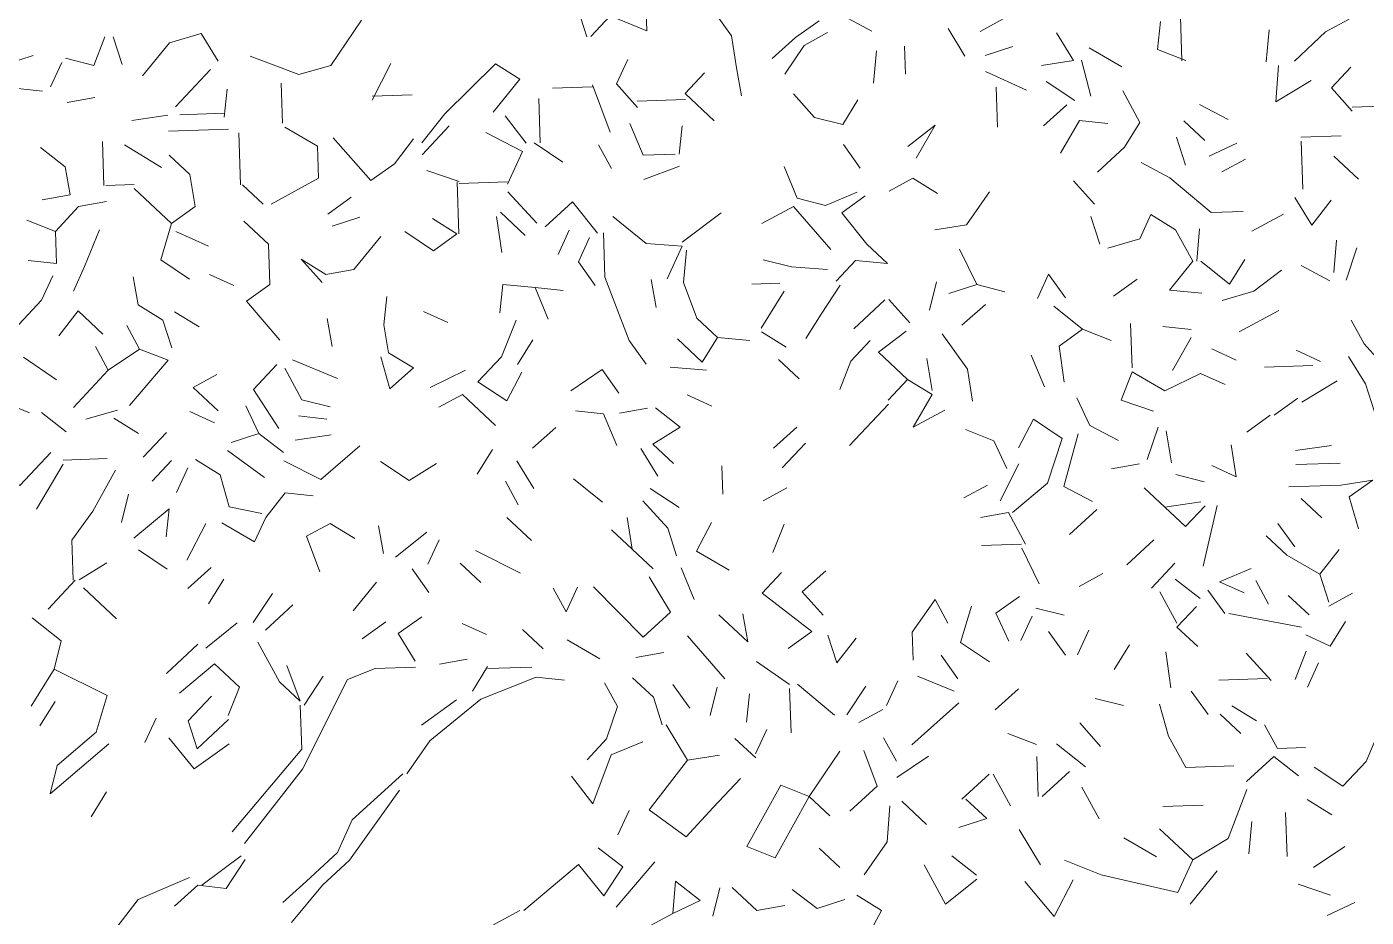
# Model space of a CAD drawing. Header units: metres. Extents: x -2628 to 2344, y 1 to 5026.
# Drawn here: x -140 to 1462, y 2826 to 3891 of the extents above; entities that cross this region are included whole.
import ezdxf

# ---------------------------------------------------------------- set-up
doc = ezdxf.new("R2010")
doc.units = ezdxf.units.M
doc.layers.add('G-IMPT', color=8, linetype='Continuous', lineweight=13)

# ---------------------------------------------------------------- blocks, each defined once
blk = doc.blocks.new('91 boom02_2D - boom2_dwg_91BM04-5054193-00_0 Basismaterialen')
at = {"layer": 'G-IMPT'}
for p, q in [((69.9, 4004.6), (58.7, 4039.2)), ((1315.7, 4001.7), (1274.9, 4025.3)), ((-19.2, 3976.6), (-5.2, 4007.1)), ((381.5, 3960.1), (405, 4005.9)), ((1276.9, 3965.3), (1265.4, 4010)), ((771.5, 3968.3), (795.6, 3994.1)), ((-64.2, 3975.1), (-29.1, 3971.2)), ((1160.7, 3926.4), (1159, 3976.4)), ((36.2, 3963.5), (1.5, 3957.3)), ((591, 3907.2), (589.1, 3962.1)), ((82.2, 3935), (127, 3941.5)), ((573.5, 3906.6), (547.3, 3940.7)), ((1448, 3936.1), (1412.3, 3954.9)), ((127.7, 3921.5), (202.7, 3924)), ((443.9, 3892.2), (477.7, 3928.3)), ((764, 3893), (767.9, 3928.1)), ((1418.8, 3910.1), (1393, 3934.3)), ((1394.9, 3879.3), (1383.7, 3913.9)), ((1424.5, 3890.3), (1459, 3906.4)), ((968.8, 3904.9), (989.7, 3875.6)), ((49.9, 3853.9), (84.9, 3855.1)), ((326.3, 3818.2), (355.6, 3839.2)), ((586.9, 3806.9), (550.5, 3845.8)), ((331.8, 3803.3), (366.4, 3814.5)), ((572.3, 3791.4), (541.4, 3820.5)), ((767.8, 3783.1), (816.5, 3819.7)), ((177.6, 3778.1), (137, 3796.7)), ((1408.9, 3759.7), (1412.5, 3799.9)), ((866.4, 3676.3), (894.9, 3722.3)), ((1075.8, 3698.4), (1084.6, 3733.7)), ((981.5, 3675.2), (1020.3, 3711.5)), ((166, 3677.7), (135.3, 3696.7)), ((331.9, 3653.2), (325.7, 3688.1)), ((476, 3683.2), (445.4, 3697.1)), ((1461.9, 3671.4), (1511, 3698.1)), ((542.5, 3640.4), (560.9, 3686)), ((1563.2, 3634.8), (1532.7, 3648.8)), ((453.7, 3602.3), (498, 3623.8)), ((964.1, 3599.6), (977.9, 3635.1)), ((804.7, 3579.2), (774.2, 3593.1)), ((185, 3558.2), (154.5, 3572.2)), ((724.7, 3576.5), (689.9, 3570.3)), ((90.4, 3545.1), (59.7, 3564)), ((324.9, 3563), (289.8, 3566.8)), ((96.4, 3515.3), (125.4, 3546.2)), ((731.2, 3531.6), (765.5, 3552.8)), ((881.5, 3526.7), (910.6, 3552.7)), ((-36.5, 3450.7), (-3.3, 3506.8)), ((-3.5, 3511.9), (51.4, 3513.7)), ((583, 3476.6), (561.8, 3511)), ((1532.5, 3506.2), (1587.5, 3508.1)), ((69.1, 3434.3), (77.9, 3469.6)), ((1250.3, 3419.1), (1284.3, 3450.3)), ((395.6, 3395.3), (389.5, 3430.1)), ((1531, 3403.6), (1510, 3432.9)), ((566.5, 3371), (510.5, 3399.2)), ((1212.4, 3357.8), (1190.9, 3402.1)), ((16.5, 3362.5), (50.8, 3383.7)), ((152, 3352), (181.1, 3378)), ((452.3, 3347.1), (431.3, 3376.5)), ((782.8, 3338.3), (766.4, 3377.7)), ((1352.6, 3352.5), (1381.6, 3383.6)), ((196.6, 3363.6), (177.6, 3332.8)), ((358, 3324), (386.8, 3359.9)), ((1413.1, 3339.6), (1382.2, 3363.6)), ((63.2, 3314), (21.9, 3352.6)), ((943.5, 3318.7), (917.5, 3347.9)), ((1384.1, 3308.6), (1362.8, 3347.9)), ((248.8, 3300.2), (282.8, 3331.4)), ((1243.7, 3318.8), (1208.4, 3327.6)), ((1189.8, 3287), (1203.7, 3317.5)), ((594.8, 3276.9), (568.9, 3301)), ((665.2, 3264.3), (624.4, 3287.9)), ((821.1, 3239.5), (774.3, 3293)), ((1245.4, 3268.9), (1224.4, 3298.2)), ((1260.4, 3269.4), (1274.3, 3299.9)), ((1376.8, 3228.3), (1370.3, 3273.1)), ((1501.6, 3237.5), (1470.4, 3271.5)), ((1531.6, 3238.5), (1545.4, 3274)), ((1111.3, 3239.4), (1090.3, 3268.7)), ((297, 3206.8), (320.7, 3242.7)), ((580.5, 3253.9), (525.5, 3252.1)), ((1157.6, 3200.9), (1186.8, 3226.9)), ((1423, 3194.8), (1402, 3224.1)), ((-32.4, 3180.7), (-13.4, 3211.3)), ((1054, 3157.3), (1112.3, 3209.3)), ((1483.3, 3186.9), (1452.6, 3205.9)), ((98.4, 3160.1), (112.4, 3190.6)), ((859.3, 3145.8), (873.3, 3176.2)), ((1209.1, 3157.6), (1173.7, 3171.4)), ((859.5, 3140.8), (833.6, 3164.9)), ((1034.7, 3136.7), (1018.8, 3166.1)), ((1211.3, 3092.7), (1209.6, 3142.6)), ((1116.3, 3089.4), (1150.4, 3120.6)), ((31.5, 3067.7), (50.4, 3098.5)), ((1521.5, 3018), (1519.6, 3073)), ((1473.9, 3021.4), (1477.5, 3061.6)), ((1318.1, 3041.2), (1358.9, 3017.5)), ((169.4, 2982.4), (218.2, 3019)), ((685.6, 2954.8), (733.8, 3011.4)), ((1134.6, 2995), (1103.7, 3019)), ((1134.8, 2990), (1095.8, 2958.7)), ((1231.4, 2943.2), (1254.8, 2989)), ((1289.7, 2995.2), (1385.4, 2973.4)), ((1400.9, 2958.9), (1434.5, 3000.1)), ((860.9, 2950.7), (829.9, 2979.7)), ((935.9, 2953.3), (970.5, 2964.4))]:
    blk.add_line(p, q, dxfattribs=at)
at = {"layer": 'G-IMPT', "flags": 128}
for points in [[(1139.1, 4045.7), (1168.6, 4061.7), (1141.6, 4120.8)], [(723.9, 4046.7), (722.7, 4081.7), (723.9, 4046.7), (678.2, 4065.2), (654, 4039.3), (678.2, 4065.2), (723.9, 4046.7), (722.7, 4081.7), (692.1, 4095.7)], [(841.6, 3965.7), (835.5, 4000.4), (841.6, 3965.7), (835.5, 4000.4), (841.6, 3965.7), (835.5, 4000.4), (841.6, 3965.7), (835.5, 4000.4), (829.1, 4040.3), (808.1, 4069.6), (762.1, 4098)], [(368.2, 4059.7), (330.1, 4003.4), (290.4, 3992.1), (229.6, 4015), (290.4, 3992.1)], [(880.1, 4012), (909.2, 4038), (938.5, 4058.9), (909.2, 4038)], [(1004, 4046.2), (968.4, 4065), (1004, 4046.2), (968.4, 4065)], [(1395.4, 4009.4), (1360, 4023.2), (1363.8, 4058.3)], [(1530.5, 4008.9), (1569.4, 4045.2), (1598.8, 4061.2), (1569.4, 4045.2)], [(48.7, 4038.9), (34.9, 4003.4), (-0.4, 4012.3), (34.9, 4003.4)], [(1234.2, 4043.9), (1255.4, 4009.6), (1215.6, 4003.3), (1255.4, 4009.6), (1234.2, 4043.9), (1255.4, 4009.6)], [(-61.2, 4035.2), (-75.2, 4004.7), (-40.6, 4015.9), (-75.2, 4004.7), (-40.6, 4015.9)], [(443.4, 3907.2), (472.2, 3943.1), (535.1, 4005.3), (565.7, 3986.3), (532.2, 3945.1)], [(472.2, 3943.1), (535.1, 4005.3), (565.7, 3986.3)], [(712.1, 3951.2), (686.1, 3980.4), (700, 4010.9)], [(1196.6, 3972.7), (1145.8, 3996), (1196.6, 3972.7), (1145.8, 3996), (1196.6, 3972.7), (1145.8, 3996)], [(1507.3, 3958.1), (1510.7, 4003.3), (1507.3, 3958.1), (1551.4, 3984.6)], [(1602.7, 3946.3), (1576.7, 3975.4), (1602.7, 3946.3), (1576.7, 3975.4), (1602.7, 3946.3), (1576.7, 3975.4), (1600.8, 4001.3)], [(606.2, 3975.2), (656.1, 3976.9), (606.2, 3975.2), (656.1, 3976.9)], [(1257.1, 3959.7), (1221.2, 3983.5), (1257.1, 3959.7), (1221.2, 3983.5), (1257.1, 3959.7), (1221.2, 3983.5)], [(711.8, 3958.7), (771.8, 3960.8), (711.8, 3958.7), (771.8, 3960.8)], [(986.8, 3960.5), (967.9, 3929.9), (932.6, 3938.7), (906.6, 3967.9), (932.6, 3938.7), (906.6, 3967.9)], [(1285.1, 3870.6), (1319, 3901.7), (1285.1, 3870.6), (1319, 3901.7), (1338, 3932.4), (1316.7, 3971.6), (1338, 3932.4)], [(272.6, 3926.4), (313.5, 3902.8), (314.8, 3862.8), (313.5, 3902.8), (272.6, 3926.4), (313.5, 3902.8), (314.8, 3862.8), (255.8, 3830.8)], [(719.1, 3891.5), (759, 3892.8), (719.1, 3891.5), (702.7, 3931)], [(1083, 3928.8), (1059.4, 3887.9), (1083, 3928.8), (1048.9, 3902.6)], [(1262.9, 3934.8), (1298, 3931), (1262.9, 3934.8), (1239.3, 3894), (1262.9, 3934.8), (1298, 3931)], [(379.9, 3860), (409.2, 3881), (433.2, 3911.8), (409.2, 3881), (379.9, 3860), (333.1, 3913.4)], [(523, 3919.8), (568.8, 3896.4), (550.1, 3855.7), (568.8, 3896.4), (523, 3919.8), (568.8, 3896.4), (523, 3919.8), (568.8, 3896.4), (523, 3919.8), (568.8, 3896.4)], [(619.3, 3883.1), (583.5, 3906.9), (619.3, 3883.1), (583.5, 3906.9)], [(1538.9, 3909.1), (1540.9, 3849.2), (1538.9, 3909.1), (1540.9, 3849.2)], [(-31.7, 3901.1), (-0.8, 3877.2), (5.3, 3842.4), (-29.5, 3836.2)], [(119.2, 3876.2), (73.2, 3904.7), (119.2, 3876.2), (73.2, 3904.7)], [(85.1, 3850.1), (131.6, 3806.6), (160.9, 3827.6), (154.6, 3867.4), (128.7, 3891.5)], [(1610.6, 3861.6), (1579.6, 3890.5), (1610.6, 3861.6), (1579.6, 3890.5)], [(946.3, 3829.1), (911, 3837.9), (894.7, 3877.4), (911, 3837.9), (946.3, 3829.1), (985.7, 3845.4), (946.3, 3829.1), (911, 3837.9), (946.3, 3829.1), (985.7, 3845.4)], [(1339.7, 3882.4), (1375.4, 3863.6), (1426.9, 3820.3), (1466.9, 3821.6), (1426.9, 3820.3), (1466.9, 3821.6)], [(1025.8, 3846.8), (1055.2, 3862.8), (1085.9, 3843.8), (1055.2, 3862.8)], [(1255.4, 3859.5), (1281.5, 3830.4), (1255.4, 3859.5), (1281.5, 3830.4)], [(245.9, 3830.5), (220, 3854.6), (245.9, 3830.5), (220, 3854.6)], [(959.5, 3734.5), (983.6, 3760.3), (1023.8, 3756.7), (998, 3780.8), (966.6, 3819.8), (996, 3840.8), (966.6, 3819.8)], [(1576.4, 3835.4), (1552.5, 3804.6), (1531.3, 3838.9)], [(-47, 3760.5), (-11.8, 3756.7), (-13.1, 3796.7), (15.8, 3827.7), (50.6, 3833.9), (15.8, 3827.7), (50.6, 3833.9)], [(662.3, 3794.4), (631, 3833.5), (597, 3802.3), (631, 3833.5), (597, 3802.3)], [(953.2, 3774.3), (906.3, 3827.8), (867.1, 3806.4), (906.3, 3827.8)], [(252.6, 3780.6), (221.6, 3809.6), (252.6, 3780.6), (254.2, 3730.7), (224.9, 3709.7), (266.6, 3661.1), (224.9, 3709.7), (266.6, 3661.1), (224.9, 3709.7), (254.2, 3730.7), (224.9, 3709.7), (254.2, 3730.7)], [(457.9, 3772.6), (422.1, 3796.4), (457.9, 3772.6), (487.2, 3793.6), (456.6, 3812.6), (487.2, 3793.6), (456.6, 3812.6), (487.2, 3793.6)], [(543, 3770.5), (536.5, 3815.3), (543, 3770.5), (536.5, 3815.3), (543, 3770.5), (536.5, 3815.3)], [(1298.3, 3776), (1337.9, 3787.3), (1351.9, 3817.7), (1382.6, 3798.8), (1351.9, 3817.7), (1382.6, 3798.8), (1403.9, 3759.5), (1375.1, 3723.5), (1415.2, 3719.9), (1375.1, 3723.5), (1403.9, 3759.5), (1382.6, 3798.8)], [(9.4, 3722.4), (23.3, 3752.9), (41.8, 3798.6), (23.3, 3752.9)], [(319.2, 3732.9), (293.2, 3762), (323.8, 3743), (293.2, 3762), (323.8, 3743), (358.7, 3749.2), (392.3, 3790.4), (358.7, 3749.2), (392.3, 3790.4)], [(659.5, 3729.4), (638.5, 3758.7), (659.5, 3729.4), (638.5, 3758.7), (659.5, 3729.4), (638.5, 3758.7), (652.5, 3789.1)], [(669.8, 3794.7), (671.6, 3739.8), (701.8, 3660.7), (722.9, 3631.4), (701.8, 3660.7), (671.6, 3739.8)], [(773.1, 3773.2), (769.4, 3733.1), (785.9, 3688.6), (811.8, 3664.4), (792.8, 3633.8), (811.8, 3664.4), (792.8, 3633.8), (811.8, 3664.4), (785.9, 3688.6), (811.8, 3664.4), (851.9, 3660.8), (811.8, 3664.4), (792.8, 3633.8), (761.8, 3662.8), (792.8, 3633.8), (761.8, 3662.8), (792.8, 3633.8), (761.8, 3662.8)], [(1134.8, 3730.4), (1113.2, 3774.7), (1134.8, 3730.4), (1100.1, 3719.2), (1134.8, 3730.4), (1170, 3721.6), (1134.8, 3730.4), (1100.1, 3719.2), (1134.8, 3730.4), (1113.2, 3774.7), (1134.8, 3730.4), (1113.2, 3774.7)], [(1413.9, 3759.8), (1449.9, 3731), (1468.9, 3761.7), (1449.9, 3731), (1468.9, 3761.7)], [(-64.1, 3674.9), (-30.3, 3711.1), (-64.1, 3674.9), (-30.3, 3711.1), (-16.3, 3741.5)], [(120.7, 3686.1), (90, 3705.1), (120.7, 3686.1), (90, 3705.1), (120.7, 3686.1), (90, 3705.1), (83.8, 3739.9), (90, 3705.1), (120.7, 3686.1), (131.8, 3651.5)], [(1210.4, 3713), (1224.3, 3743.4), (1245.3, 3714.1), (1224.3, 3743.4)], [(540.6, 3695.3), (544.4, 3730.5), (584.6, 3726.8), (544.4, 3730.5), (584.6, 3726.8)], [(600.9, 3687.4), (584.6, 3726.8), (619.7, 3723)], [(921.9, 3663.2), (940.8, 3693.8), (964.6, 3729.7)], [(1051.3, 3682.6), (1025.3, 3711.7), (1051.3, 3682.6), (1025.3, 3711.7), (1051.3, 3682.6), (1025.3, 3711.7)], [(-8.7, 3666.8), (15.2, 3697.6), (-8.7, 3666.8), (15.2, 3697.6), (46.2, 3668.7)], [(1302.2, 3661), (1266.7, 3674.8), (1302.2, 3661), (1266.7, 3674.8), (1230.7, 3703.6), (1266.7, 3674.8), (1230.7, 3703.6), (1266.7, 3674.8), (1230.7, 3703.6), (1266.7, 3674.8), (1230.7, 3703.6), (1266.7, 3674.8), (1237.4, 3653.8), (1243.9, 3609), (1237.4, 3653.8)], [(52.7, 3623.8), (36.7, 3653.3), (52.7, 3623.8), (9.3, 3577.3), (52.7, 3623.8), (91.8, 3650.2), (75.9, 3679.6)], [(1055.7, 3552.7), (1095, 3574), (1055.7, 3552.7), (1079.3, 3593.4), (1048.7, 3612.4), (1012.5, 3646.2), (1048.7, 3612.4), (1012.5, 3646.2), (1046.7, 3672.4)], [(1601.5, 3686.1), (1617.5, 3656.7), (1643.5, 3627.5), (1617.5, 3656.7), (1601.5, 3686.1), (1617.5, 3656.7)], [(1129.6, 3585.1), (1123.3, 3624.9), (1091.8, 3668.9), (1123.3, 3624.9), (1091.8, 3668.9)], [(79.2, 3579.7), (127.4, 3636.3), (91.8, 3650.2), (127.4, 3636.3), (91.8, 3650.2), (127.4, 3636.3), (91.8, 3650.2)], [(403.7, 3600.6), (392.4, 3640.3), (403.7, 3600.6), (392.4, 3640.3), (403.7, 3600.6), (392.4, 3640.3), (403.7, 3600.6), (392.4, 3640.3), (403.7, 3600.6), (392.4, 3640.3)], [(568.1, 3621.2), (549.3, 3585.6), (513.4, 3609.3), (542.5, 3640.4), (513.4, 3609.3), (549.3, 3585.6), (513.4, 3609.3)], [(1079.2, 3598.4), (1072.8, 3638.3), (1079.2, 3598.4), (1072.8, 3638.3)], [(1458.1, 3636.2), (1427.6, 3650.3), (1458.1, 3636.2), (1427.6, 3650.3), (1458.1, 3636.2), (1427.6, 3650.3)], [(1630.4, 3572.1), (1654.5, 3597.9), (1630.4, 3572.1), (1619.2, 3606.7), (1598.1, 3641)], [(329.4, 3578.1), (294.1, 3586.9), (329.4, 3578.1), (294.1, 3586.9), (272.8, 3626.2), (294.1, 3586.9)], [(338.2, 3613.4), (282.4, 3636.6), (338.2, 3613.4), (282.4, 3636.6), (338.2, 3613.4), (282.4, 3636.6)], [(628.9, 3598.3), (668, 3624.6), (628.9, 3598.3), (668, 3624.6), (689, 3595.3), (668, 3624.6), (689, 3595.3)], [(887.7, 3637), (913.6, 3612.9), (887.7, 3637), (913.6, 3612.9)], [(1355.2, 3572.8), (1314.7, 3586.4), (1328.5, 3621.9)], [(1369.3, 3598.2), (1328.5, 3621.9), (1369.3, 3598.2), (1413.6, 3619.7), (1444.2, 3605.8)], [(1024.6, 3586.6), (1048.7, 3612.4), (1024.6, 3586.6), (1048.7, 3612.4), (1024.6, 3586.6), (1048.7, 3612.4), (1024.6, 3586.6), (1048.7, 3612.4), (1024.6, 3586.6), (1048.7, 3612.4), (1079.3, 3593.4), (1048.7, 3612.4)], [(1539.9, 3584), (1584, 3610.5), (1539.9, 3584), (1584, 3610.5)], [(535.3, 3555.1), (494, 3593.7), (464.5, 3577.7), (494, 3593.7)], [(1259.5, 3589.5), (1275.7, 3555.1), (1311.4, 3536.3)], [(1505.4, 3567.8), (1534.7, 3588.8), (1505.4, 3567.8), (1534.7, 3588.8)], [(-124, 3522.8), (-93.3, 3503.8), (-76.9, 3534.4), (-78.6, 3584.4), (-45.5, 3570.5)], [(669.9, 3569.6), (686.2, 3530.1), (669.9, 3569.6), (634.7, 3573.4)], [(757.1, 3507.5), (731.2, 3531.6), (765.5, 3552.8), (734.7, 3576.8)], [(1241.2, 3538.9), (1205.4, 3562.7), (1186.7, 3527)], [(1471.2, 3546.7), (1500.4, 3567.7), (1471.2, 3546.7), (1500.4, 3567.7)], [(205.8, 3533.9), (240.5, 3545.1), (271.3, 3521.2), (240.5, 3545.1), (205.8, 3533.9), (240.5, 3545.1), (271.3, 3521.2)], [(610.4, 3552.6), (581.3, 3526.6), (610.4, 3552.6), (581.3, 3526.6)], [(1172.5, 3501.5), (1156.3, 3536), (1120.8, 3549.9), (1156.3, 3536), (1120.8, 3549.9), (1156.3, 3536), (1120.8, 3549.9)], [(1179.3, 3446.7), (1223.1, 3483.2), (1241.2, 3538.9), (1223.1, 3483.2)], [(1278.9, 3460.1), (1243.3, 3478.9), (1261.1, 3544.6), (1243.3, 3478.9), (1261.1, 3544.6)], [(1377.4, 3508.4), (1371, 3548.3), (1377.4, 3508.4), (1371, 3548.3)], [(-57.5, 3480), (-18.9, 3521.3), (-57.5, 3480), (-88.3, 3504)], [(531.3, 3524.9), (512.3, 3494.2), (531.3, 3524.9), (512.3, 3494.2)], [(737.6, 3491.9), (716.4, 3526.2), (737.6, 3491.9), (716.4, 3526.2)], [(1451.7, 3531), (1458, 3491.1), (1427.5, 3505.1), (1458, 3491.1), (1451.7, 3531), (1458, 3491.1)], [(203.5, 3453.8), (243.9, 3445.2), (203.5, 3453.8), (192.2, 3493.4), (161.5, 3512.4)], [(817.2, 3504.5), (818.3, 3469.6), (817.2, 3504.5), (818.3, 3469.6)], [(1163.9, 3461.2), (1187.3, 3507.1), (1163.9, 3461.2), (1187.3, 3507.1)], [(9, 3362.2), (7.4, 3412.2), (33.6, 3448.1), (61.9, 3499.1), (33.6, 3448.1), (7.4, 3412.2), (33.6, 3448.1)], [(668.6, 3459.5), (632.6, 3488.3), (668.6, 3459.5), (632.6, 3488.3)], [(194.2, 3433.5), (235.1, 3409.9), (249, 3440.3), (273, 3471.1), (308.2, 3467.3)], [(273, 3471.1), (308.2, 3467.3), (273, 3471.1), (249, 3440.3), (273, 3471.1), (249, 3440.3)], [(868.7, 3461.3), (898.2, 3477.3), (868.7, 3461.3), (898.2, 3477.3)], [(1343.4, 3477.3), (1369.2, 3453.2), (1414, 3459.7), (1369.2, 3453.2), (1395, 3429), (1419.2, 3454.8), (1395, 3429), (1419.2, 3454.8), (1395, 3429), (1419.2, 3454.8), (1395, 3429), (1419.2, 3454.8)], [(1628.3, 3486.9), (1598.9, 3465.9), (1628.3, 3486.9), (1588.4, 3480.6), (1523.5, 3478.4), (1588.4, 3480.6), (1523.5, 3478.4), (1588.4, 3480.6), (1628.3, 3486.9), (1598.9, 3465.9), (1610.3, 3426.3)], [(1369.2, 3453.2), (1395, 3429), (1419.2, 3454.8), (1395, 3429), (1419.2, 3454.8)], [(84.8, 3414.8), (128.6, 3451.3), (124.8, 3416.1), (128.6, 3451.3), (124.8, 3416.1)], [(580.2, 3411.5), (549.2, 3440.5), (580.2, 3411.5), (549.2, 3440.5)], [(1139.6, 3440.4), (1174.3, 3446.6), (1195.7, 3407.3), (1174.3, 3446.6)], [(316.4, 3372.6), (299.8, 3417.1), (329.3, 3433), (360, 3414.1), (329.3, 3433), (299.8, 3417.1)], [(731.5, 3376.6), (705.6, 3400.8), (679.8, 3424.9)], [(826.5, 3374.8), (785.7, 3398.4), (826.5, 3374.8), (785.7, 3398.4), (804.5, 3434.1)], [(880.9, 3396.7), (894.7, 3432.1), (880.9, 3396.7), (894.7, 3432.1)], [(451.1, 3382.1), (465.1, 3412.6), (451.1, 3382.1), (465.1, 3412.6)], [(1321.6, 3381.5), (1355.6, 3412.7), (1321.6, 3381.5), (1355.6, 3412.7), (1321.6, 3381.5), (1355.6, 3412.7)], [(1586.2, 3400.5), (1562.2, 3369.6), (1573.3, 3335), (1562.2, 3369.6), (1521.3, 3393.3), (1495.5, 3417.4)], [(126.2, 3376.1), (90.3, 3399.9), (126.2, 3376.1), (90.3, 3399.9), (126.2, 3376.1), (90.3, 3399.9)], [(1521.3, 3393.3), (1562.2, 3369.6), (1586.2, 3400.5), (1562.2, 3369.6)], [(516.9, 3359.3), (491.1, 3383.5), (516.9, 3359.3), (491.1, 3383.5)], [(899.9, 3277.2), (929.2, 3298.2), (867.6, 3346.2), (891.7, 3372), (867.6, 3346.2), (891.7, 3372)], [(1437.4, 3360.4), (1467.9, 3346.4), (1437.4, 3360.4), (1476.9, 3376.7)], [(657.2, 3354), (719.3, 3291.1), (753.3, 3322.3), (726.8, 3366.4), (753.3, 3322.3), (719.3, 3291.1), (753.3, 3322.3), (719.3, 3291.1)], [(1262.5, 3354.5), (1291.9, 3370.5), (1262.5, 3354.5), (1291.9, 3370.5)], [(233.4, 3309.7), (257.2, 3345.6), (233.4, 3309.7), (257.2, 3345.6)], [(607.2, 3352.3), (623.2, 3322.9), (637.2, 3353.4), (623.2, 3322.9)], [(1055.5, 3262.5), (1054.3, 3297.4), (1082.9, 3338.4), (1098.9, 3308.9), (1082.9, 3338.4), (1098.9, 3308.9)], [(1548.8, 3319.2), (1523, 3343.3), (1548.8, 3319.2), (1523, 3343.3), (1548.8, 3319.2), (1523, 3343.3)], [(1410.1, 3279.5), (1384.3, 3303.6), (1410.1, 3279.5), (1384.3, 3303.6), (1410.1, 3279.5), (1384.3, 3303.6), (1408.4, 3329.4)], [(-5.9, 3286.6), (-14.7, 3251.4), (51.4, 3218.5), (-14.7, 3251.4), (-5.9, 3286.6), (-41.9, 3315.4), (-5.9, 3286.6), (-14.7, 3251.4), (-43.2, 3205.4), (-14.7, 3251.4), (-5.9, 3286.6), (-14.7, 3251.4), (-5.9, 3286.6), (-14.7, 3251.4), (-5.9, 3286.6), (-14.7, 3251.4)], [(435.2, 3261.5), (414, 3295.8), (435.2, 3261.5), (414, 3295.8), (435.2, 3261.5), (414, 3295.8), (443.3, 3316.8), (414, 3295.8)], [(843.4, 3320.3), (849.6, 3285.5), (813.4, 3319.3)], [(1594.2, 3310.7), (1575.2, 3280), (1544.7, 3294)], [(949.4, 3293.9), (960.5, 3259.3), (984.5, 3290.1), (960.5, 3259.3), (949.4, 3293.9), (960.5, 3259.3), (984.5, 3290.1)], [(291.8, 3211.7), (275.3, 3256.1), (291.8, 3211.7), (266, 3235.8), (239.3, 3284.9)], [(710.2, 3265.8), (745, 3272), (710.2, 3265.8), (745, 3272)], [(216.1, 3229.1), (202.3, 3193.6), (216.1, 3229.1), (202.3, 3193.6), (216.1, 3229.1), (185.1, 3258.1), (141.4, 3221.6), (185.1, 3258.1)], [(516.8, 3214.2), (585.9, 3241.6), (516.8, 3214.2), (585.9, 3241.6), (621.1, 3237.8), (585.9, 3241.6), (621.1, 3237.8)], [(731.9, 3216.5), (743, 3181.9), (731.9, 3216.5), (743, 3181.9), (731.9, 3216.5), (706.1, 3240.6), (731.9, 3216.5), (706.1, 3240.6)], [(1496.5, 3239.9), (1436.6, 3237.8), (1496.5, 3239.9), (1436.6, 3237.8)], [(649.4, 3138.7), (673.6, 3164.5), (687.2, 3205), (671.2, 3234.5)], [(777.3, 3203), (756.3, 3232.4), (777.3, 3203), (756.3, 3232.4)], [(957.7, 3194.1), (911.4, 3232.6), (957.7, 3194.1), (911.4, 3232.6)], [(972.8, 3194.6), (996.6, 3230.4), (972.8, 3194.6), (996.6, 3230.4)], [(53.4, 3158.6), (-19.5, 3096.1), (-10.7, 3131.4), (37.9, 3173), (51.4, 3218.5), (37.9, 3173), (51.4, 3218.5), (37.9, 3173), (-10.7, 3131.4), (37.9, 3173), (51.4, 3218.5)], [(152.5, 3187), (163.7, 3152.3), (202.5, 3188.6), (163.7, 3152.3), (152.5, 3187), (181.5, 3217.9)], [(181.5, 3217.9), (152.5, 3187), (163.7, 3152.3), (202.5, 3188.6), (163.7, 3152.3)], [(207.2, 3048.7), (293.8, 3151.7), (207.2, 3048.7), (293.8, 3151.7), (207.2, 3048.7), (293.8, 3151.7), (292, 3206.6), (293.8, 3151.7)], [(424.9, 3121.1), (453.5, 3162.1), (516.8, 3214.2), (453.5, 3162.1)], [(851.8, 3220.6), (848, 3185.4), (851.8, 3220.6), (848, 3185.4), (851.8, 3220.6), (848, 3185.4)], [(1555.3, 3129.3), (1591.1, 3105.5), (1620.1, 3136.5), (1647.9, 3202.4), (1620.1, 3136.5), (1647.9, 3202.4), (1620.1, 3136.5), (1591.1, 3105.5)], [(748, 3182.1), (774.5, 3137.9), (726.6, 3076.3), (772.7, 3042.8), (726.6, 3076.3), (772.7, 3042.8), (806.5, 3079), (840.3, 3115.1), (806.5, 3079), (772.7, 3042.8), (726.6, 3076.3), (774.5, 3137.9), (814.3, 3144.3), (774.5, 3137.9), (814.3, 3144.3), (774.5, 3137.9), (726.6, 3076.3), (774.5, 3137.9)], [(1493.5, 3182.2), (1509.5, 3152.7), (1544.4, 3153.9), (1509.5, 3152.7), (1493.5, 3182.2), (1509.5, 3152.7)], [(159.6, 3127.2), (128.2, 3166.1), (159.6, 3127.2), (203.5, 3158.6)], [(679.2, 3144.7), (718.7, 3161), (679.2, 3144.7), (656.3, 3083.9), (630.1, 3118), (656.3, 3083.9), (630.1, 3118), (656.3, 3083.9), (679.2, 3144.7), (656.3, 3083.9)], [(1270.1, 3129.6), (1234.1, 3158.4), (1270.1, 3129.6), (1234.1, 3158.4)], [(1395.2, 3128.9), (1455.1, 3130.9), (1395.2, 3128.9), (1373.8, 3168.1)], [(848.2, 3030.4), (883.7, 3016.5), (848.2, 3030.4), (883.7, 3016.5), (848.2, 3030.4), (883.7, 3016.5), (848.2, 3030.4), (883.7, 3016.5), (926.1, 3093), (964.2, 3149.3)], [(994.3, 3150.3), (1010.7, 3105.9), (976.8, 3074.7), (1010.7, 3105.9), (994.3, 3150.3), (1010.7, 3105.9), (976.8, 3074.7), (1010.7, 3105.9), (976.8, 3074.7)], [(1074.5, 3143), (1035.4, 3116.7), (1074.5, 3143), (1035.4, 3116.7)], [(1535.6, 3118.6), (1504.8, 3142.6), (1470.8, 3111.4), (1504.8, 3142.6)], [(419.9, 3120.9), (356.8, 3063.8), (419.9, 3120.9), (356.8, 3063.8), (338.2, 3023.1), (299.4, 2986.8), (270.2, 2960.8), (299.4, 2986.8), (338.2, 3023.1), (356.8, 3063.8), (338.2, 3023.1), (356.8, 3063.8)], [(1216.3, 3092.8), (1250.3, 3124), (1216.3, 3092.8), (1250.3, 3124)], [(726.6, 3076.3), (772.7, 3042.8), (806.5, 3079), (840.3, 3115.1)], [(319.5, 2982.5), (353.5, 3013.6), (319.5, 2982.5), (353.5, 3013.6), (415.6, 3100.8), (353.5, 3013.6), (319.5, 2982.5), (281.1, 2936.1)], [(1112.6, 3054.2), (1147.2, 3065.5), (1112.6, 3054.2), (1147.2, 3065.5), (1121.3, 3089.6), (1147.2, 3065.5), (1121.3, 3089.6)], [(1244, 3013.7), (1289.7, 2995.2), (1244, 3013.7), (1289.7, 2995.2), (1385.4, 2973.4), (1404.1, 3014.1), (1362.7, 3052.7), (1404.1, 3014.1), (1448.2, 3040.6), (1471.2, 3101.4), (1448.2, 3040.6), (1471.2, 3101.4), (1448.2, 3040.6), (1404.1, 3014.1), (1362.7, 3052.7)], [(1448.2, 3040.6), (1471.2, 3101.4), (1448.2, 3040.6), (1471.2, 3101.4), (1448.2, 3040.6), (1471.2, 3101.4)], [(994.4, 2995.2), (1023.1, 3036.3), (1026.6, 3081.4), (1023.1, 3036.3)], [(1214.2, 3007.7), (1187.7, 3051.8), (1214.2, 3007.7), (1187.7, 3051.8)], [(638.8, 3008.2), (570.7, 2950.9), (638.8, 3008.2), (670.2, 2969.3), (694, 3005.1), (663.1, 3029.1)], [(135.3, 2956.2), (164.5, 2982.2), (199.6, 2978.4), (164.5, 2982.2)], [(806.1, 2943.9), (814.9, 2979.2), (806.1, 2943.9), (814.9, 2979.2)], [(1575.7, 2969.9), (1535.2, 2983.5), (1575.7, 2969.9), (1535.2, 2983.5), (1575.7, 2969.9), (1535.2, 2983.5)], [(997.1, 2915.3), (966.7, 2929.3), (997.1, 2915.3), (966.7, 2929.3), (997.1, 2915.3), (966.7, 2929.3), (997.1, 2915.3), (1016, 2951), (985.3, 2969.9), (1016, 2951), (985.3, 2969.9)], [(1606, 2960.9), (1571.5, 2944.7), (1606, 2960.9), (1571.5, 2944.7)], [(382.8, 2589.3), (416.3, 2635.5), (385.8, 2649.5), (416.3, 2635.5), (382.8, 2589.3), (416.3, 2635.5), (385.8, 2649.5), (416.3, 2635.5), (439.9, 2676.4), (423.8, 2710.8), (439.9, 2676.4), (416.3, 2635.5), (385.8, 2649.5), (416.3, 2635.5), (385.8, 2649.5), (416.3, 2635.5), (439.9, 2676.4), (423.8, 2710.8), (454, 2851.9), (516.6, 2924.1), (565.7, 2950.7)]]:
    blk.add_lwpolyline(points, dxfattribs=at)
for points in [[(607, 4097.8), (637.9, 4073.8), (649, 4039.2), (637.9, 4073.8)], [(1388.6, 4064.1), (1390.5, 4009.2)], [(168.6, 4043), (129, 4031.6), (95.4, 3990.5), (129, 4031.6), (168.6, 4043), (189.8, 4008.7)], [(949, 4044.3), (919.6, 4028.3), (895.8, 3992.5), (919.6, 4028.3), (949, 4044.3), (919.6, 4028.3)], [(1099, 4049.4), (1120.1, 4015.1)], [(1499.2, 4047.9), (1495.6, 4007.8)], [(1044.7, 4027.5), (1045.9, 3992.6), (1044.7, 4027.5), (1045.9, 3992.6)], [(1179.8, 4027.1), (1145.1, 4015.9)], [(1009.9, 4021.4), (1006.2, 3981.2), (1009.9, 4021.4), (1006.2, 3981.2)], [(180.1, 3998.3), (136.7, 3951.8)], [(201, 3974), (197.2, 3938.9)], [(268.2, 3981.3), (269.9, 3931.3)], [(656, 3979.4), (678, 3920.1)], [(431.4, 3966.8), (381.4, 3965.1)], [(807.6, 3934.5), (771.5, 3968.3)], [(142, 3942), (197, 3943.9)], [(1247.2, 3954.3), (1218.1, 3928.3), (1247.2, 3954.3), (1218.1, 3928.3)], [(1652.5, 3953), (1602.5, 3951.3)], [(45.6, 3908.8), (47.4, 3853.8)], [(215.3, 3919.5), (217.5, 3854.5)], [(1588.8, 3915.8), (1538.7, 3914.1)], [(663.6, 3904.6), (679.6, 3875.1)], [(-0.8, 3877.2), (5.3, 3842.4)], [(449.6, 3872.4), (490, 3858.7)], [(764.5, 3878), (720.1, 3861.5)], [(1469.7, 3886.8), (1440.2, 3870.8)], [(487.5, 3858.6), (489.7, 3793.7), (487.5, 3858.6), (489.7, 3793.7), (487.5, 3858.6), (489.7, 3793.7)], [(490.1, 3856.2), (550.1, 3858.3)], [(1375.4, 3863.6), (1426.9, 3820.3)], [(1150.9, 3846), (1122.2, 3805), (1082.4, 3798.7), (1122.2, 3805)], [(160.9, 3827.6), (131.6, 3806.6)], [(-48.7, 3810.5), (-13.1, 3796.7)], [(118.1, 3761.1), (153.9, 3737.3), (118.1, 3761.1), (131.6, 3806.6)], [(681.6, 3815.1), (722.8, 3781.5), (767.9, 3778.1), (749.3, 3737.4), (767.9, 3778.1), (722.8, 3781.5), (681.6, 3815.1), (722.8, 3781.5)], [(998, 3780.8), (1023.8, 3756.7), (998, 3780.8), (966.6, 3819.8)], [(1276.9, 3815.2), (1288.1, 3780.6), (1276.9, 3815.2), (1288.1, 3780.6)], [(1517, 3818.3), (1477.7, 3797)], [(613.2, 3767.8), (627.2, 3798.3)], [(1579.5, 3745.4), (1583.1, 3785.6), (1579.5, 3745.4), (1583.1, 3785.6)], [(1608.4, 3776.4), (1594.9, 3735.9)], [(868.6, 3761.4), (903.9, 3752.6), (949, 3749.1), (903.9, 3752.6)], [(178.8, 3743.1), (209.2, 3729.2)], [(1480.2, 3722.1), (1440.6, 3710.7), (1480.2, 3722.1), (1514.3, 3748.2)], [(1539.2, 3754.1), (1574.8, 3735.3), (1539.2, 3754.1), (1574.8, 3735.3)], [(729.3, 3736.7), (735.5, 3701.9), (729.3, 3736.7), (735.5, 3701.9), (729.3, 3736.7), (735.5, 3701.9)], [(889.6, 3732.1), (854.6, 3730.9)], [(1334.6, 3737.2), (1305.3, 3716.2), (1334.6, 3737.2), (1305.3, 3716.2)], [(399.8, 3715.6), (396, 3680.5), (402.1, 3645.6), (432.9, 3626.6), (403.7, 3600.6), (432.9, 3626.6), (402.1, 3645.6), (396, 3680.5)], [(1145.6, 3705.8), (1116.4, 3679.8)], [(866.6, 3671.4), (897.3, 3652.4)], [(1326.5, 3681.8), (1328.3, 3626.9), (1326.5, 3681.8), (1328.3, 3626.9), (1326.5, 3681.8), (1328.3, 3626.9)], [(1366.6, 3678.2), (1401.8, 3674.4)], [(581.8, 3661.7), (562.8, 3631)], [(1002, 3660.9), (977.9, 3635.1), (964.1, 3599.6), (977.9, 3635.1), (964.1, 3599.6), (977.9, 3635.1)], [(1378.5, 3623.6), (1402.1, 3664.4), (1378.5, 3623.6), (1402.1, 3664.4)], [(-52.9, 3640.2), (-11.9, 3611.6)], [(1202.7, 3642.7), (1219.1, 3603.2)], [(262.6, 3630.9), (233.6, 3599.9), (265.3, 3551), (233.6, 3599.9), (265.3, 3551), (233.6, 3599.9), (265.3, 3551), (233.6, 3599.9)], [(753, 3627.5), (798.1, 3624), (753, 3627.5), (798.1, 3624)], [(1553.4, 3629.5), (1493.4, 3627.5), (1553.4, 3629.5), (1493.4, 3627.5)], [(158.5, 3602.4), (189.5, 3573.4), (158.5, 3602.4), (188, 3618.4)], [(64.4, 3574.2), (24.8, 3562.9)], [(224.3, 3579.6), (240.5, 3545.1)], [(1024.7, 3581.6), (976.4, 3530)], [(-30.5, 3571), (0.3, 3547)], [(330.6, 3543.2), (285.8, 3536.6)], [(1360.9, 3552.9), (1347.2, 3512.5)], [(201.2, 3523.8), (247.3, 3490.3), (201.2, 3523.8), (247.3, 3490.3)], [(271.6, 3511.1), (317.5, 3487.7), (366.1, 3529.4), (317.5, 3487.7), (271.6, 3511.1), (317.5, 3487.7)], [(921.3, 3533.1), (892.3, 3502.1)], [(1576.7, 3530.2), (1531.9, 3523.7)], [(131.6, 3511.4), (107.4, 3485.6), (131.6, 3511.4), (107.4, 3485.6), (131.6, 3511.4), (107.4, 3485.6)], [(391.8, 3510.2), (427.6, 3486.4), (461.9, 3507.6), (427.6, 3486.4)], [(1337.4, 3507.1), (1302.6, 3500.9), (1337.4, 3507.1), (1302.6, 3500.9)], [(61.9, 3499.1), (33.6, 3448.1)], [(151.9, 3502.1), (137.9, 3471.6)], [(1382.9, 3493.7), (1418.2, 3484.8)], [(563.6, 3456), (547.7, 3485.5), (563.6, 3456), (547.7, 3485.5)], [(728.1, 3476.5), (763.9, 3452.7)], [(1148.2, 3480.7), (1118.7, 3464.7)], [(749.8, 3427.2), (760.9, 3392.6), (749.8, 3427.2), (718.6, 3461.2)], [(1434.2, 3455.3), (1416.7, 3379.7)], [(1539, 3463.9), (1564.8, 3439.8)], [(699.3, 3440.5), (705.6, 3400.8), (699.3, 3440.5), (705.6, 3400.8)], [(174.2, 3432.8), (150.8, 3387)], [(449.8, 3422.1), (410.8, 3390.8)], [(1140.8, 3405.4), (1190.7, 3407.1)], [(946.7, 3373.9), (917.5, 3347.9), (943.5, 3318.7), (917.5, 3347.9), (943.5, 3318.7), (917.5, 3347.9)], [(11.5, 3362.3), (-22.2, 3326.1)], [(1482.4, 3362), (1498.4, 3332.4)], [(1158.6, 3321), (1174.8, 3286.5), (1158.6, 3321), (1174.8, 3286.5), (1158.6, 3321), (1187.9, 3342), (1158.6, 3321), (1187.9, 3342)], [(1422.7, 3349.9), (1443.7, 3320.6)], [(1603, 3346), (1573.5, 3330)], [(1114.7, 3284.5), (1150.6, 3260.7), (1114.7, 3284.5), (1150.6, 3260.7), (1114.7, 3284.5), (1128.2, 3330)], [(213.4, 3309), (174.5, 3277.7)], [(398.5, 3310.3), (369.2, 3289.3)], [(524.1, 3294.5), (493.6, 3308.5)], [(1448.7, 3320.8), (1539.3, 3303.8)], [(164.3, 3282.4), (125.5, 3246), (164.3, 3282.4), (125.5, 3246), (164.3, 3282.4), (125.5, 3246)], [(1325, 3281.6), (1306, 3250.9), (1325, 3281.6), (1306, 3250.9)], [(500.1, 3263.7), (465.3, 3257.5)], [(525.4, 3254.6), (506.5, 3223.9)], [(860.5, 3260.9), (901.4, 3232.3), (860.5, 3260.9), (901.4, 3232.3)], [(1560.8, 3259.5), (1546.9, 3229), (1560.8, 3259.5), (1546.9, 3229)], [(435.4, 3254), (385.4, 3252.4), (350.9, 3238.7), (294.7, 3126.7), (222.7, 3034.2), (294.7, 3126.7), (350.9, 3238.7), (385.4, 3252.4), (435.4, 3254), (385.4, 3252.4)], [(1061.2, 3242.7), (1106.8, 3224.2), (1061.2, 3242.7), (1106.8, 3224.2), (1061.2, 3242.7), (1106.8, 3224.2)], [(811.4, 3229.2), (802.6, 3193.9), (811.4, 3229.2), (802.6, 3193.9)], [(901.6, 3227.2), (903.4, 3172.3), (901.6, 3227.2), (903.4, 3172.3)], [(1036.4, 3236.8), (1022.4, 3206.3), (1036.4, 3236.8), (1022.4, 3206.3)], [(486.8, 3213.2), (442.9, 3181.7)], [(687.2, 3205), (673.6, 3164.5)], [(1317.5, 3206.3), (1282.2, 3215.1)], [(1362.5, 3207.8), (1373.8, 3168.1), (1362.5, 3207.8), (1373.8, 3168.1), (1395.2, 3128.9), (1373.8, 3168.1)], [(1017.6, 3201.1), (988, 3185.1)], [(1438, 3195.3), (1463.8, 3171.2), (1438, 3195.3), (1463.8, 3171.2)], [(37.9, 3173), (-10.7, 3131.4), (-19.5, 3096.1), (-10.7, 3131.4)], [(1263.2, 3184.4), (1289.2, 3155.3), (1263.2, 3184.4), (1289.2, 3155.3)], [(890.7, 3106.8), (926.1, 3093), (951.9, 3068.8), (926.1, 3093), (964.2, 3149.3), (926.1, 3093), (964.2, 3149.3), (926.1, 3093), (951.9, 3068.8), (926.1, 3093), (890.7, 3106.8), (848.2, 3030.4)], [(1155.4, 3120.8), (1176.7, 3081.4), (1155.4, 3120.8), (1176.7, 3081.4)], [(1265.9, 3104.5), (1287.3, 3065.1)], [(1546.6, 3088.9), (1577.3, 3069.9)], [(701.6, 3075.4), (687.6, 3044.9)], [(1041.4, 3086.9), (1072.4, 3057.9)], [(1416.8, 3082), (1366.8, 3080.3), (1416.8, 3082), (1366.8, 3080.3), (1416.8, 3082), (1366.8, 3080.3)], [(938.3, 3028.3), (964.1, 3004.2)], [(1593.6, 3030.5), (1554.5, 3004.2), (1593.6, 3030.5), (1554.5, 3004.2)], [(223.4, 3014.2), (199.6, 2978.4)], [(694, 3005.1), (670.2, 2969.3)], [(1069.1, 3007.8), (1095.8, 2958.7), (1134.8, 2990), (1095.8, 2958.7), (1134.8, 2990), (1095.8, 2958.7)], [(-1.1, 2846.6), (-31.5, 2860.5), (-109.4, 2943), (-105.6, 2978.1), (-109.4, 2943), (-31.5, 2860.5), (-1.1, 2846.6), (90, 2964.7), (154.1, 2991.9), (90, 2964.7), (154.1, 2991.9), (90, 2964.7), (154.1, 2991.9), (90, 2964.7)], [(154.1, 2991.9), (90, 2964.7)], [(756, 2947.2), (706.8, 2920.5), (756, 2947.2), (790.4, 2963.4), (759.6, 2987.3), (756, 2947.2), (790.4, 2963.4), (756, 2947.2), (790.4, 2963.4)], [(1194.9, 2987), (1231.4, 2943.2), (1254.8, 2989), (1231.4, 2943.2)], [(895.7, 2956.9), (860.9, 2950.7), (829.9, 2979.7), (860.9, 2950.7), (895.7, 2956.9), (860.9, 2950.7)], [(905, 2977.2), (935.9, 2953.3), (905, 2977.2), (935.9, 2953.3), (970.5, 2964.4), (935.9, 2953.3)]]:
    blk.add_lwpolyline(points, close=True, dxfattribs=at)
blk = doc.blocks.new('91 boom02_2D - boom2_dwg-5054192-00_0 Basismaterialen')
at = {"xscale": 0.959999999962747, "yscale": 0.959999999962747, "zscale": 0.959999999962747}
blk.add_blockref('91 boom02_2D - boom2_dwg_91BM04-5054193-00_0 Basismaterialen', (-70.6, -6.7), dxfattribs=at)
blk = doc.blocks.new('91 boom02_2D - 91_CC_DET_boom2-3642602-00_0 Basismaterialen')
blk.add_blockref('91 boom02_2D - boom2_dwg-5054192-00_0 Basismaterialen', (-22.6, 7.9))

msp = doc.modelspace()

# ---------------------------------------------------------------- block references
msp.add_blockref('91 boom02_2D - 91_CC_DET_boom2-3642602-00_0 Basismaterialen', (0, 0))

doc.saveas('drawing.dxf')
